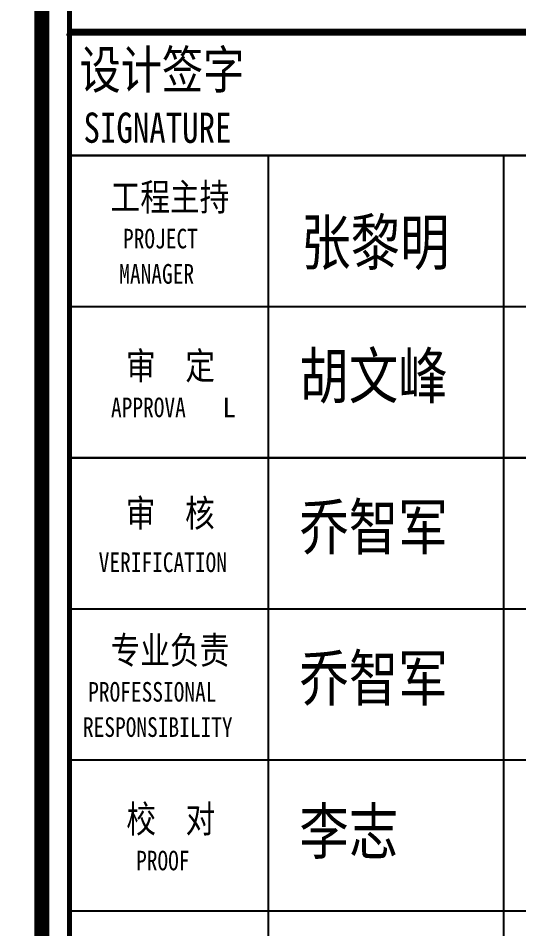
# Model space of a CAD drawing. Header units: inches. Extents: x 18712 to 314639, y 0 to 420500.
# Drawn here: x 130984 to 134298, y 91145 to 97171 of the extents above; entities that cross this region are included whole.
import ezdxf

# ---------------------------------------------------------------- set-up
doc = ezdxf.new("R2010")
doc.units = ezdxf.units.IN
doc.header["$LTSCALE"] = 1000
doc.header["$MEASUREMENT"] = 0
for name, color, linetype, true_color in [('DIM', 3, 'Continuous', 0x00ff00), ('TK', 7, 'Continuous', 0xffffff), ('TK-TEXT', 4, 'Continuous', 0x00ffff)]:
    doc.layers.add(name, color=color, linetype=linetype, true_color=true_color)
doc.styles.add('-宋体', font='simsun.ttc', dxfattribs={"height": 0.2, "bigfont": 'gbcbig.shx'})
doc.dimstyles.new('TSSD_100_100$0', dxfattribs={"dimtxt": 300, "dimasz": 100, "dimexe": 100, "dimexo": 250, "dimgap": 100, "dimtad": 1, "dimdec": 0, "dimzin": 0, "dimdsep": 46, "dimtxsty": 'Standard', "dimcen": 0, "dimclrd": 256, "dimclre": 256, "dimclrt": 7, "dimadec": 0, "dimazin": 0, "dimtfac": 1, "dimtdec": 4, "dimtix": 1, "dimtmove": 2, "dimatfit": 3, "dimfxl": 1, "dimtolj": 1, "dimtzin": 0, "dimarcsym": 0})

# ---------------------------------------------------------------- blocks, each defined once
blk = doc.blocks.new('DAnoyomous23044')
at = {"layer": 'TK', "style": '-宋体', "width": 0.8}
for s, height, p in [('校  对', 180, (131700, 91781.6)), ('PROOF', 130.01, (131764.7, 91531.6))]:
    blk.add_text(s, height=height, dxfattribs=at).set_placement(p)
blk = doc.blocks.new('DAnoyomous23053')
at = {"layer": 'TK', "style": '-宋体', "width": 0.8}
for s, height, p in [('审  核', 180, (131696.4, 93805.6)), ('VERIFICATION', 130.027, (131516.9, 93505.6))]:
    blk.add_text(s, height=height, dxfattribs=at).set_placement(p)
blk = doc.blocks.new('DAnoyomous23057')
at = {"layer": 'TK', "style": '-宋体', "width": 0.8}
for s, height, p in [('专业负责', 180, (131595.7, 92898.2)), ('PROFESSIONAL', 130.001, (131447.7, 92648.2)), ('RESPONSIBILITY', 130.001, (131413, 92414.9))]:
    blk.add_text(s, height=height, dxfattribs=at).set_placement(p)
blk = doc.blocks.new('DAnoyomous23061')
at = {"layer": 'TK', "style": '-宋体', "width": 0.8}
for s, height, p in [('审  定', 180, (131698, 94780.6)), ('APPROVA', 130.01, (131598.5, 94530.6))]:
    blk.add_text(s, height=height, dxfattribs=at).set_placement(p)
at = {"layer": 'TK', "style": '-宋体'}
blk.add_text('L', height=130, dxfattribs=at).set_placement((132336.4, 94530.6))
blk = doc.blocks.new('DAnoyomous23065')
at = {"layer": 'TK', "style": '-宋体', "width": 0.8}
for s, height, p in [('工程主持', 180, (131596, 95897.8)), ('PROJECT', 130.05, (131677.9, 95647.8)), ('MANAGER', 130.05, (131653.1, 95414.4))]:
    blk.add_text(s, height=height, dxfattribs=at).set_placement(p)
blk = doc.blocks.new('*D1345')
at = {"layer": 'Defpoints', "color": 0, "transparency": 16777216}
for p in [(130831.4, 110070.8), (132330.8, 108571.4), (116194.3, 95433.7)]:
    blk.add_point(p, dxfattribs=at)
at = {"layer": 'DIM', "lineweight": -2, "transparency": 16777216}
for p, q in [((131008.2, 109894), (132401.5, 108500.6)), ((132260.1, 108500.6), (125254.4, 101495)), ((117764.4, 94005), (124229.1, 100469.7)), ((116371, 95256.9), (117764.4, 93863.5))]:
    blk.add_line(p, q, dxfattribs=at)
at = {"layer": 'DIM', "transparency": 16777216}
for points in [[(132271.9, 108488.9), (132248.3, 108512.4), (132330.8, 108571.4)], [(117752.6, 94016.7), (117776.2, 93993.2), (117693.7, 93934.2)]]:
    blk.add_solid(points, dxfattribs=at)
at = {"layer": 'DIM', "color": 7, "true_color": 0xffffff, "transparency": 16777216, "insert": (124607.4, 101116.7), "char_height": 300, "attachment_point": 5, "rotation": 45}
blk.add_mtext('\\A1;20700', dxfattribs=at)

msp = doc.modelspace()

# ---------------------------------------------------------------- linework, layer by layer
at = {"layer": 'TK', "color": 0, "lineweight": -3}
for p, q in [((131323.9, 97085.5), (136450.9, 97085.5)), ((131303.9, 97062.8), (136430.9, 97062.8))]:
    msp.add_line(p, q, dxfattribs=at)
at = {"layer": 'TK', "lineweight": -3}
for p, q in [((136430.9, 97062.8), (131323.9, 97062.8)), ((131323.9, 96262.8), (136430.9, 96262.8)), ((131323.9, 96262.8), (136430.9, 96262.8)), ((131323.9, 96262.8), (136430.9, 96262.8)), ((136430.9, 96262.8), (131323.9, 96262.8)), ((132638.7, 96262.8), (132638.7, 89262.8)), ((134198, 96262.8), (134198, 89262.8)), ((131323.9, 95262.8), (136430.9, 95262.8)), ((131323.9, 95262.8), (136430.9, 95262.8)), ((136430.9, 94262.8), (131323.9, 94262.8)), ((131323.9, 94262.8), (136430.9, 94262.8)), ((131323.9, 94262.8), (136430.9, 94262.8)), ((131323.9, 93262.8), (136430.9, 93262.8)), ((131323.9, 93262.8), (136430.9, 93262.8)), ((131323.9, 92262.8), (136430.9, 92262.8)), ((131323.9, 92262.8), (136430.9, 92262.8)), ((131323.9, 91262.8), (136430.9, 91262.8)), ((131323.9, 91262.8), (136430.9, 91262.8))]:
    msp.add_line(p, q, dxfattribs=at)
for points, const_width in [([(131140.8, 85145.7), (131140.8, 167200)], 100), ([(131323.9, 97085.5), (136450.9, 97085.5)], 34.7)]:
    msp.add_lwpolyline(points, dxfattribs=dict(at, const_width=const_width))
at = {"layer": 'TK', "lineweight": -3, "const_width": 34.7}
msp.add_lwpolyline([(131323.9, 102639.8), (136450.9, 102639.8), (136450.9, 85425.3), (131323.9, 85425.3)], close=True, dxfattribs=at)

# ---------------------------------------------------------------- block references
at = {"layer": 'TK'}
for name in ['DAnoyomous23065', 'DAnoyomous23061', 'DAnoyomous23053', 'DAnoyomous23057', 'DAnoyomous23044']:
    msp.add_blockref(name, (0, 0), dxfattribs=at)

# ---------------------------------------------------------------- texts
at = {"layer": 'TK', "style": '-宋体', "width": 0.8}
for s, height, p in [('设计签字', 250, (131389.9, 96705.6)), ('SIGNATURE', 200, (131416.4, 96346.8))]:
    msp.add_text(s, height=height, dxfattribs=at).set_placement(p)
at = {"layer": 'TK-TEXT', "style": '-宋体', "width": 0.8}
for s, p in [('张黎明', (132857.9, 95538.6)), ('胡文峰', (132845.5, 94654.5)), ('乔智军', (132845.5, 93654.5)), ('乔智军', (132845.5, 92654.5)), ('李志', (132845.5, 91639.3))]:
    msp.add_text(s, height=300, dxfattribs=at).set_placement(p)

# ---------------------------------------------------------------- dimensions: what is measured, and where the dimension line sits
at = {"layer": 'DIM'}
dim = msp.add_linear_dim(base=(132330.8, 108571.4), p1=(116194.3, 95433.7), p2=(130831.4, 110070.8), angle=45, text='20700', dimstyle='TSSD_100_100$0', override={"dimscale": 1, "dimlfac": 1}, dxfattribs=at)
dim.commit()
dim.dimension.update_dxf_attribs({"geometry": '*D1345', "text_midpoint": (124607.4, 101116.7), "dimtype": 161})

doc.saveas('drawing.dxf')
